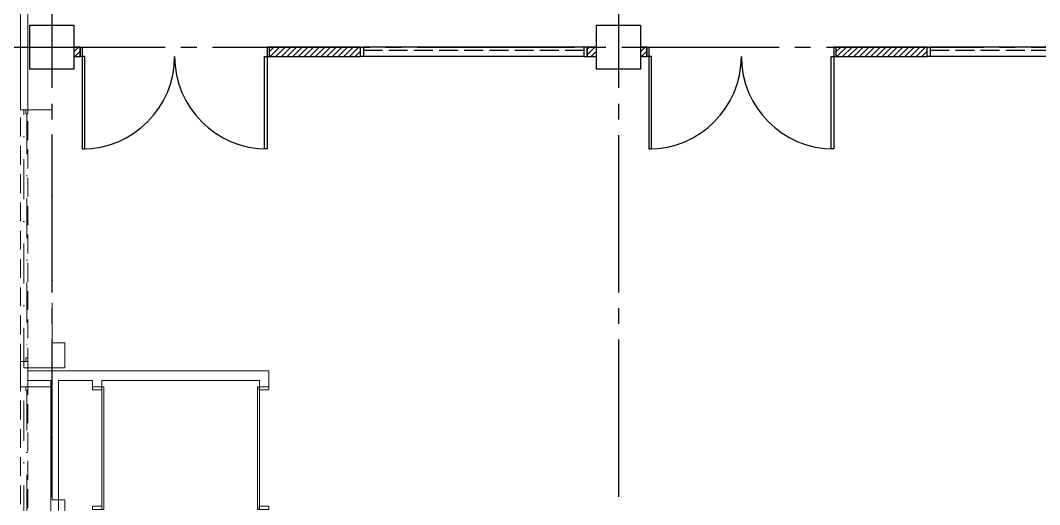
# Model space of a CAD drawing. Extents: x -960 to 27370, y -3283 to 11880.
# Drawn here: x -50 to 1569, y 6773 to 7542 of the extents above; entities that cross this region are included whole.
import ezdxf
from ezdxf.enums import TextEntityAlignment as Align

# ---------------------------------------------------------------- set-up
doc = ezdxf.new("R2010")
doc.units = 0
doc.header["$LTSCALE"] = 100
for name, pattern in [('X-S-FAB-L10$0$COL-CEN-LIN', [3.25, 2.5, -0.25, 0.25, -0.25]), ('X-S-FAB-L10$0$HIDDEN', [0.4, 0.3, -0.1]), ('X-S-FAB-L10$0$JJP_虛線(退縮線、投影線、地下室範圍、非屬本工程、圖面分區)', [0.45, 0.3, -0.15]), ('X-S-FAB-L10$0$點劃線', [1.340556, 0.635, -0.352778, 0, -0.352778])]:
    doc.linetypes.add(name, pattern=pattern)
for name, color, linetype in [('0-xref', 8, 'Continuous'), ('X-S-FAB-L10$0$0-DIM-TXT', 8, 'Continuous'), ('X-S-FAB-L10$0$A-WALL-EX', 8, 'Continuous'), ('X-S-FAB-L10$0$A-WALL-IN', 8, 'Continuous'), ('X-S-FAB-L10$0$BLOCK', 8, 'Continuous'), ('X-S-FAB-L10$0$CCL', 8, 'X-S-FAB-L10$0$COL-CEN-LIN'), ('X-S-FAB-L10$0$COL-S', 8, 'Continuous'), ('X-S-FAB-L10$0$Door', 8, 'Continuous'), ('X-S-FAB-L10$0$DW_Frame', 8, 'Continuous'), ('X-S-FAB-L10$0$WALL_188K_IN', 8, 'Continuous'), ('X-S-FAB-L10$0$WIN', 8, 'Continuous'), ('X-S-FAB-L10$0$WIN-S', 8, 'Continuous')]:
    doc.layers.add(name, color=color, linetype=linetype)
doc.styles.add('X-S-FAB-L10$0$CHINA', font='simplex.shx', dxfattribs={"width": 0.75, "bigfont": 'chineset.shx'})
doc.styles.add('X-S-FAB-L10$0$Standard', font='', dxfattribs={"width": 0.8})
doc.styles.add('X-S-FAB-L10$0$TG_NOTE_TEXT', font='simplex.shx', dxfattribs={"width": 0.75, "bigfont": 'chineset.shx'})
doc.styles.get('X-S-FAB-L10$0$Standard').set_extended_font_data('Microsoft JhengHei')

# ---------------------------------------------------------------- blocks, each defined once
blk = doc.blocks.new('X-S-FAB-L10$0$FAB2-L05')
at = {"layer": 'X-S-FAB-L10$0$CCL'}
for p, q in [((-26160, 11005), (-26160, 0)), ((-25260, 11005), (-25260, 0)), ((-26880, 8220), (1210, 8220))]:
    blk.add_line(p, q, dxfattribs=at)
at = {"layer": 'X-S-FAB-L10$0$COL-S'}
for points in [[(-26195, 8255), (-26125, 8255), (-26125, 8185), (-26195, 8185)], [(-25295, 8255), (-25225, 8255), (-25225, 8185), (-25295, 8185)]]:
    blk.add_lwpolyline(points, close=True, dxfattribs=at)
blk = doc.blocks.new('X-S-FAB-L10$0$萬用門(22改)-REVISED[31]_1')
at = {"layer": 'X-S-FAB-L10$0$Door', "color": 4, "lineweight": 0}
for p, q in [((326.6, 6765), (326.6, 6960)), ((326.6, 6960), (329.6, 6960)), ((329.4, 6960), (329.4, 6955)), ((344.4, 6960), (329.4, 6960)), ((329.4, 6955), (344.4, 6955)), ((329.6, 6960), (329.6, 6765)), ((344.4, 6955), (344.4, 6960)), ((329.4, 6765), (329.4, 6770)), ((329.4, 6770), (344.4, 6770)), ((344.4, 6770), (344.4, 6765)), ((329.6, 6765), (326.6, 6765)), ((344.4, 6765), (329.4, 6765))]:
    blk.add_line(p, q, dxfattribs=at)
blk = doc.blocks.new('X-S-FAB-L10$0$萬用門(22改)-REVISED[32]_1')
at = {"layer": 'X-S-FAB-L10$0$Door', "color": 4, "lineweight": 0}
for p, q in [((64.4, 6955), (64.4, 6960)), ((64.4, 6960), (79.4, 6960)), ((79.4, 6955), (64.4, 6955)), ((79.4, 6960), (79.4, 6955)), ((79.4, 6960), (79.4, 6765)), ((82.4, 6960), (79.4, 6960)), ((82.4, 6765), (82.4, 6960)), ((79.4, 6770), (64.4, 6770)), ((64.4, 6770), (64.4, 6765)), ((79.4, 6765), (79.4, 6770)), ((64.4, 6765), (79.4, 6765)), ((79.4, 6765), (82.4, 6765))]:
    blk.add_line(p, q, dxfattribs=at)
blk = doc.blocks.new('X-S-FAB-L10')
at = {"layer": 'X-S-FAB-L10$0$WALL_188K_IN'}
h = blk.add_hatch(dxfattribs=at)
h.set_pattern_fill('LINE', color=256, scale=2, angle=45)
h.set_pattern_definition([(45, (-53.3835, 7485), (-4.49013, 4.49013), [])])
h.paths.add_polyline_path([(35, 7485), (45, 7485), (45, 7500), (35, 7500)])
h = blk.add_hatch(dxfattribs=at)
h.set_pattern_fill('LINE', color=256, scale=2, angle=45)
h.set_pattern_definition([(45, (391.6165, 7485), (-4.49013, 4.49013), [])])
h.paths.add_polyline_path([(345, 7485), (490, 7485), (490, 7500), (345, 7500)])
h = blk.add_hatch(dxfattribs=at)
h.set_pattern_fill('LINE', color=256, scale=2, angle=45)
h.set_pattern_definition([(45, (766.6165, 7485), (-4.49013, 4.49013), [])])
h.paths.add_polyline_path([(850, 7485), (865, 7485), (865, 7500), (850, 7500)])
h = blk.add_hatch(dxfattribs=at)
h.set_pattern_fill('LINE', color=256, scale=2, angle=45)
h.set_pattern_definition([(45, (846.6165, 7485), (-4.49013, 4.49013), [])])
h.paths.add_polyline_path([(935, 7485), (945, 7485), (945, 7500), (935, 7500)])
h = blk.add_hatch(dxfattribs=at)
h.set_pattern_fill('LINE', color=256, scale=2, angle=45)
h.set_pattern_definition([(45, (1291.6165, 7485), (-4.49013, 4.49013), [])])
h.paths.add_polyline_path([(1245, 7485), (1390, 7485), (1390, 7500), (1245, 7500)])
for p, q in [((45, 7500), (45, 7485)), ((345, 7500), (345, 7485)), ((945, 7500), (945, 7485)), ((1245, 7500), (1245, 7485))]:
    blk.add_line(p, q)
for points in [[(48, 7485), (48, 7338), (52.375, 7338), (52.375, 7485)], [(342, 7485), (342, 7338), (337.625, 7338), (337.625, 7485)], [(948, 7485), (948, 7338), (952.375, 7338), (952.375, 7485)], [(1242, 7485), (1242, 7338), (1237.625, 7338), (1237.625, 7485)]]:
    blk.add_lwpolyline(points, close=True)
for centre, start, end in [((48, 7485), 270, 0), ((342, 7485), 180, 270), ((948, 7485), 270, 0), ((1242, 7485), 180, 270)]:
    blk.add_arc(centre, 147, start, end)
at = {"layer": 'X-S-FAB-L10$0$A-WALL-EX', "lineweight": 0}
for p, q in [((-50, 8300), (-50, 7400)), ((-38, 7400), (-38, 8288)), ((-50, 7400), (-38, 7400)), ((-50, 7000), (-38, 7000)), ((-50, 7000), (-50, 6960)), ((-38, 6960), (-38, 7000)), ((-50, 6960), (-38, 6960))]:
    blk.add_line(p, q, dxfattribs=at)
at = {"layer": 'X-S-FAB-L10$0$A-WALL-EX', "linetype": 'X-S-FAB-L10$0$JJP_虛線(退縮線、投影線、地下室範圍、非屬本工程、圖面分區)', "lineweight": 0}
blk.add_line((-50, 8287.997), (-50, -252.997), dxfattribs=at)
at = {"layer": 'X-S-FAB-L10$0$A-WALL-EX', "linetype": 'X-S-FAB-L10$0$JJP_虛線(退縮線、投影線、地下室範圍、非屬本工程、圖面分區)', "lineweight": 0, "flags": 128}
blk.add_lwpolyline([(-38, -252.997), (-38, 8287.997)], dxfattribs=at)
at = {"layer": 'X-S-FAB-L10$0$A-WALL-IN', "lineweight": 0}
for p, q in [((79.4, 6960), (64.6, 6960)), ((329.6, 6960), (344.4, 6960))]:
    blk.add_line(p, q, dxfattribs=at)
at = {"layer": 'X-S-FAB-L10$0$A-WALL-IN', "lineweight": 0, "flags": 128}
for points in [[(344.4, 6985), (-38, 6985)], [(-38, 6970), (-38, 6985)], [(344.4, 6985), (344.4, 6970)], [(-38, 6970), (-1.8, 6970)], [(-1.8, 6970), (-1.8, 6707.5)], [(10.7, 6970), (64.6, 6970)], [(10.7, 6707.5), (10.7, 6970)], [(64.6, 6970), (64.6, 6960)], [(79.4, 6970), (329.6, 6970)], [(79.4, 6960), (79.4, 6970)], [(329.6, 6970), (329.6, 6960)], [(344.4, 6960), (344.4, 6970)]]:
    blk.add_lwpolyline(points, dxfattribs=at)
at = {"layer": 'X-S-FAB-L10$0$COL-S'}
for p, q in [((-35, 7535), (35, 7535)), ((-35, 7465), (-35, 7535)), ((35, 7535), (35, 7465)), ((865, 7535), (935, 7535)), ((865, 7465), (865, 7535)), ((935, 7535), (935, 7465)), ((35, 7465), (-35, 7465)), ((935, 7465), (865, 7465))]:
    blk.add_line(p, q, dxfattribs=at)
at = {"layer": 'X-S-FAB-L10$0$Door', "linetype": 'X-S-FAB-L10$0$點劃線', "lineweight": 0}
for p, q in [((-44.6, 7400), (0.4, 7400)), ((-44.6, 6990), (-44.6, 7400)), ((-41.6, 7400), (-41.6, 7394)), ((-38, 7400), (-38, 7394)), ((0.4, 7030), (0.4, 7400)), ((-41.6, 7394), (-38, 7394)), ((-39.8, 7394), (-39.8, 7006)), ((0.4, 7030), (20.4, 7030)), ((20.4, 6990), (20.4, 7030)), ((-41.6, 7006), (-41.6, 7000)), ((-41.6, 7006), (-38, 7006)), ((-41.6, 7000), (-38, 7000)), ((-38, 7006), (-38, 7000)), ((-44.6, 6990), (0.4, 6990)), ((0.4, 6990), (20.4, 6990)), ((-44.6, 6960), (0.4, 6960)), ((-44.6, 6740), (-44.6, 6960)), ((-41.6, 6960), (-41.6, 6954)), ((-41.6, 6954), (-38, 6954)), ((-39.8, 6954), (-39.8, 6756)), ((-38, 6960), (-38, 6954)), ((0.4, 6780), (0.4, 6960)), ((0.4, 6780), (20.4, 6780)), ((20.4, 6740), (20.4, 6780))]:
    blk.add_line(p, q, dxfattribs=at)
at = {"layer": 'X-S-FAB-L10$0$DW_Frame'}
for points in [[(45, 7500), (48, 7500), (48, 7485), (45, 7485)], [(345, 7500), (342, 7500), (342, 7485), (345, 7485)], [(945, 7500), (948, 7500), (948, 7485), (945, 7485)], [(1245, 7500), (1242, 7500), (1242, 7485), (1245, 7485)]]:
    blk.add_lwpolyline(points, dxfattribs=at)
at = {"layer": 'X-S-FAB-L10$0$WALL_188K_IN'}
for points in [[(35, 7485), (45, 7485), (45, 7500), (35, 7500)], [(345, 7485), (490, 7485), (490, 7500), (345, 7500)], [(850, 7485), (865, 7485), (865, 7500), (850, 7500)], [(935, 7485), (945, 7485), (945, 7500), (935, 7500)], [(1245, 7485), (1390, 7485), (1390, 7500), (1245, 7500)]]:
    blk.add_lwpolyline(points, close=True, dxfattribs=at)
at = {"layer": 'X-S-FAB-L10$0$WIN'}
for points in [[(845, 7500), (495, 7500)], [(1745, 7500), (1395, 7500)], [(845, 7485), (495, 7485)], [(1745, 7485), (1395, 7485)]]:
    blk.add_lwpolyline(points, dxfattribs=at)
at = {"layer": 'X-S-FAB-L10$0$WIN-S'}
for points in [[(490, 7500), (495, 7500), (495, 7485), (490, 7485)], [(850, 7500), (845, 7500), (845, 7485), (850, 7485)], [(1390, 7500), (1395, 7500), (1395, 7485), (1390, 7485)]]:
    blk.add_lwpolyline(points, close=True, dxfattribs=at)
at = {"layer": 'X-S-FAB-L10$0$WIN-S', "linetype": 'X-S-FAB-L10$0$HIDDEN'}
for points in [[(495, 7495), (845, 7495)], [(1395, 7495), (1745, 7495)]]:
    blk.add_lwpolyline(points, dxfattribs=at)
at = {"layer": 'X-S-FAB-L10$0$BLOCK'}
blk.add_blockref('X-S-FAB-L10$0$FAB2-L05', (26160, -720), dxfattribs=at)
at = {"layer": 'X-S-FAB-L10$0$Door', "lineweight": 0}
for name in ['X-S-FAB-L10$0$萬用門(22改)-REVISED[32]_1', 'X-S-FAB-L10$0$萬用門(22改)-REVISED[31]_1']:
    blk.add_blockref(name, (0, 0), dxfattribs=at)
at = {"style": 'X-S-FAB-L10$0$TG_NOTE_TEXT', "width": 0.5, "flags": 1}
for p in [(7463.301, 9020), (18268.251, 8649), (11197.77, 4800.167), (16485.801, 4800.167), (25420.27, 2635), (13360, 320.001, 0), (7463.301, -33.333)]:
    blk.add_attdef('WH', text='', height=20, dxfattribs=at).set_placement(p, align=Align.BOTTOM_LEFT)
at = {"width": 0.5}
for style, p in [('X-S-FAB-L10$0$TG_NOTE_TEXT', (7585, 9020)), ('X-S-FAB-L10$0$TG_NOTE_TEXT', (18389.95, 8649)), ('X-S-FAB-L10$0$TG_NOTE_TEXT', (11117.5, 4813.5)), ('X-S-FAB-L10$0$TG_NOTE_TEXT', (16607.5, 4813.5)), ('X-S-FAB-L10$0$TG_NOTE_TEXT', (25350, 2635)), ('X-S-FAB-L10$0$Standard', (13129.375, 325.001, 0)), ('X-S-FAB-L10$0$TG_NOTE_TEXT', (7585, -20))]:
    blk.add_attdef('DESC', text='', height=10, dxfattribs=dict(at, style=style)).set_placement(p, align=Align.BOTTOM_LEFT)
for tag, style, p in [('TYPE', 'X-S-FAB-L10$0$TG_NOTE_TEXT', (7619.286, 9020)), ('NO', 'X-S-FAB-L10$0$TG_NOTE_TEXT', (7650.095, 9020)), ('TYPE', 'X-S-FAB-L10$0$TG_NOTE_TEXT', (18424.236, 8649)), ('NO', 'X-S-FAB-L10$0$TG_NOTE_TEXT', (18455.045, 8649)), ('NO', 'X-S-FAB-L10$0$TG_NOTE_TEXT', (11088.595, 4813.5)), ('TYPE', 'X-S-FAB-L10$0$TG_NOTE_TEXT', (11151.786, 4813.5)), ('TYPE', 'X-S-FAB-L10$0$TG_NOTE_TEXT', (16641.786, 4813.5)), ('NO', 'X-S-FAB-L10$0$TG_NOTE_TEXT', (16672.595, 4813.5)), ('NO', 'X-S-FAB-L10$0$TG_NOTE_TEXT', (25313, 2635)), ('TYPE', 'X-S-FAB-L10$0$TG_NOTE_TEXT', (25350, 2635)), ('NO', 'X-S-FAB-L10$0$Standard', (13100, 320.001, 0)), ('TYPE', 'X-S-FAB-L10$0$Standard', (13129.375, 320.001, 0)), ('TYPE', 'X-S-FAB-L10$0$TG_NOTE_TEXT', (7619.286, -20)), ('NO', 'X-S-FAB-L10$0$TG_NOTE_TEXT', (7650.095, -20))]:
    blk.add_attdef(tag, text='', height=10, dxfattribs=dict(at, style=style)).set_placement(p, align=Align.BOTTOM_RIGHT)
at = {"style": 'X-S-FAB-L10$0$TG_NOTE_TEXT', "width": 0.5, "flags": 1}
for rotation, p in [(180, (43, 7480)), (180, (943, 7480)), (90, (24310, 3717.77)), (270, (17080, 1711.699))]:
    blk.add_attdef('WH', text='', height=20, rotation=rotation, dxfattribs=at).set_placement(p, align=Align.BOTTOM_LEFT)
at = {"width": 0.5}
for rotation, style, p in [(180, 'X-S-FAB-L10$0$Standard', (317.625, 7480)), (180, 'X-S-FAB-L10$0$Standard', (1217.625, 7480)), (90, 'X-S-FAB-L10$0$TG_NOTE_TEXT', (24310, 3647.5)), (270, 'X-S-FAB-L10$0$TG_NOTE_TEXT', (17080, 1605))]:
    blk.add_attdef('DESC', text='', height=10, rotation=rotation, dxfattribs=dict(at, style=style)).set_placement(p, align=Align.BOTTOM_LEFT)
for tag, rotation, style, p in [('TYPE', 180, 'X-S-FAB-L10$0$Standard', (317.625, 7480)), ('NO', 180, 'X-S-FAB-L10$0$Standard', (347, 7480)), ('TYPE', 180, 'X-S-FAB-L10$0$Standard', (1217.625, 7480)), ('NO', 180, 'X-S-FAB-L10$0$Standard', (1247, 7480)), ('TYPE', 90, 'X-S-FAB-L10$0$TG_NOTE_TEXT', (24310, 3647.5)), ('NO', 90, 'X-S-FAB-L10$0$TG_NOTE_TEXT', (24310, 3610.5)), ('TYPE', 270, 'X-S-FAB-L10$0$TG_NOTE_TEXT', (17080, 1605)), ('NO', 270, 'X-S-FAB-L10$0$TG_NOTE_TEXT', (17080, 1573))]:
    blk.add_attdef(tag, text='', height=10, rotation=rotation, dxfattribs=dict(at, style=style)).set_placement(p, align=Align.BOTTOM_RIGHT)
at = {"layer": 'X-S-FAB-L10$0$0-DIM-TXT', "style": 'X-S-FAB-L10$0$CHINA', "width": 0.75}
for p in [(667.414, 7855.1, -2689.4), (22627.353, 6728.814), (25644.722, 6728.814), (24778.787, 5569.051), (1118.252, 4980), (417.801, 4594.623), (23874.84, 4355), (22927.43, 4330.122), (23749.869, 3901.367), (417.801, 3765.236), (1118.252, 3730), (417.801, 3115.79), (536.882, 2227.832), (16908.994, 1782.652), (888.445, 880.466), (16977.43, 750), (18878.841, 750), (25641.221, 553.233), (21364.03, 526.894)]:
    blk.add_attdef('HIG', text='', height=80, dxfattribs=at).set_placement(p, align=Align.MIDDLE_LEFT)

msp = doc.modelspace()

# ---------------------------------------------------------------- block references
at = {"layer": '0-xref'}
msp.add_blockref('X-S-FAB-L10', (0, 0), dxfattribs=at)

doc.saveas('drawing.dxf')
